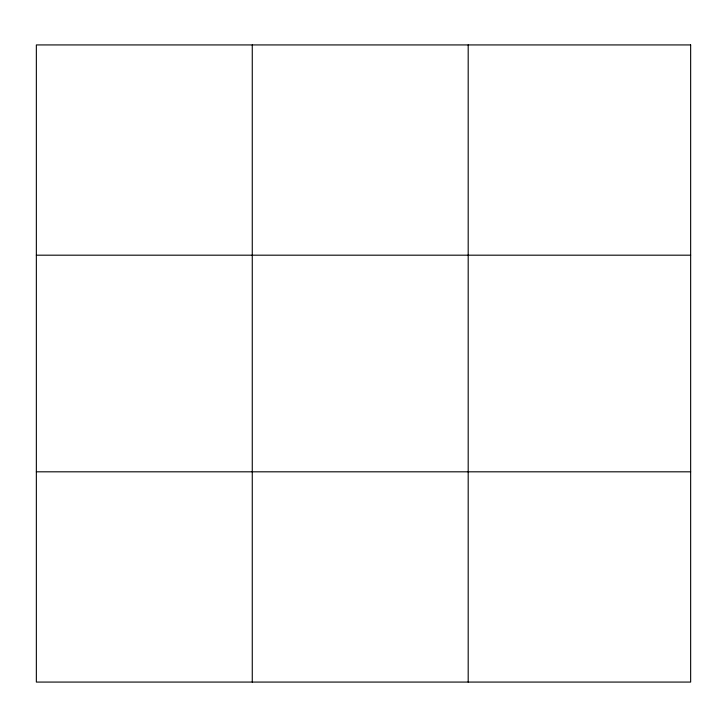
<?xml version="1.0" encoding="UTF-8"?>
<svg xmlns="http://www.w3.org/2000/svg" width="727" height="727" viewBox="0 0 727 727"><rect width="100%" height="100%" fill="white"/><g stroke="black" fill="none" stroke-linecap="round" stroke-linejoin="round"><path stroke-width="1.09" d="M252.269 44.929L252.269 682.071M468.188 44.929L468.188 682.071M36.35 255.186L690.65 255.186M36.35 471.814L690.65 471.814M690.65 44.929L690.65 682.071L36.35 682.071L36.35 44.929L690.65 44.929"/></g></svg>
